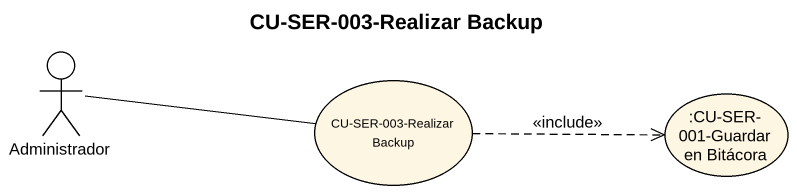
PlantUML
@startuml
title CU-SER-003-Realizar Backup
actor Administrador
usecase "CU-SER-003-Realizar Backup" as CU_SER_003_Realizar_Backup
usecase ":CU-SER-001-Guardar en Bitácora" as CU_SER_001_Guardar_en
Administrador -right- CU_SER_003_Realizar_Backup
CU_SER_003_Realizar_Backup .right.> CU_SER_001_Guardar_en : <<include>>
@enduml
